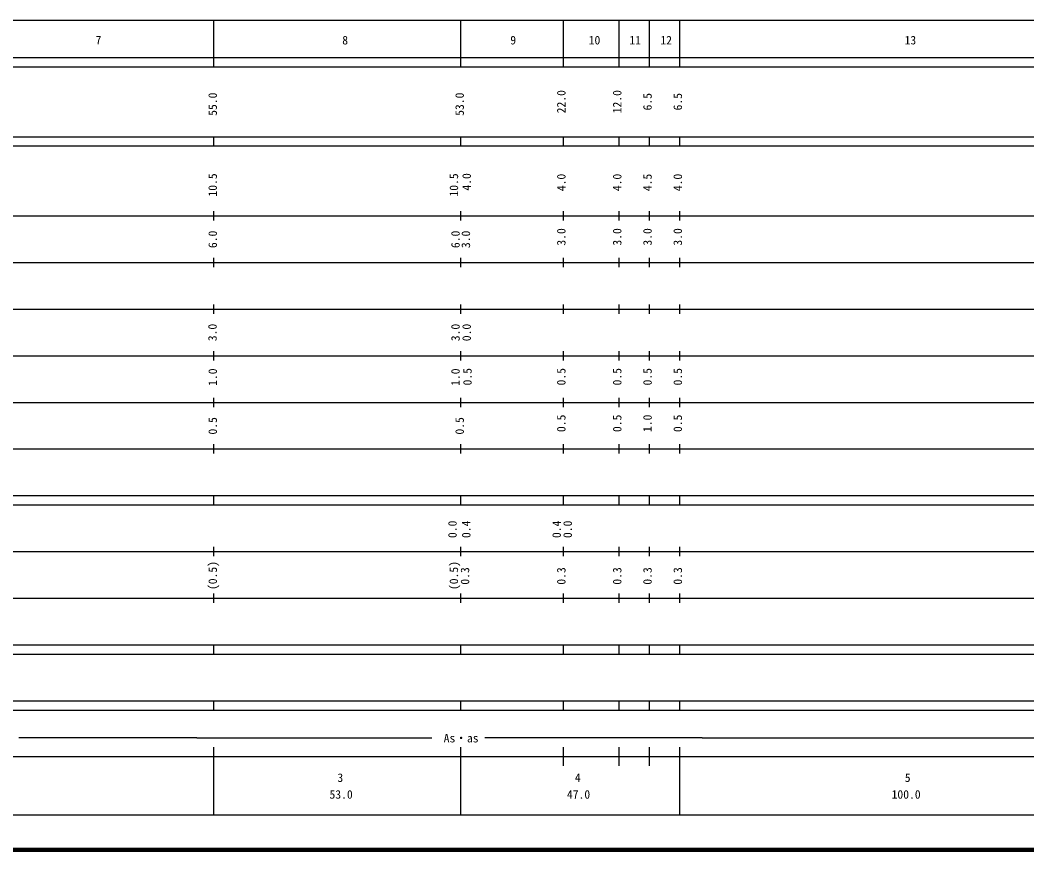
# Model space of a CAD drawing. Units: millimetres on the paper, enlarged 1000 times. Extents: x 40000 to 680000, y 20000 to 380000.
# Drawn here: x 226404 to 442464, y 20000 to 198000 of the extents above; entities that cross this region are included whole.
import ezdxf
from ezdxf.enums import TextEntityAlignment as Align

# ---------------------------------------------------------------- set-up
doc = ezdxf.new("R2010")
doc.units = ezdxf.units.MM
doc.header["$LTSCALE"] = 1000
doc.layers.add('M-TTL', color=2, linetype='Continuous', lineweight=140)
doc.layers.add('M-TTL-BAND', color=7, linetype='Continuous', lineweight=25)
doc.styles.add('ＭＳ ゴシック', font='')
doc.styles.get('ＭＳ ゴシック').set_extended_font_data('MS Gothic')

msp = doc.modelspace()

# ---------------------------------------------------------------- linework, layer by layer
at = {"layer": 'M-TTL'}
msp.add_line((40000, 20000), (680000, 20000), dxfattribs=at)
at = {"layer": 'M-TTL-BAND'}
for p, q in [((68000, 198000), (579000, 198000)), ((268000, 188000), (268000, 198000)), ((321000, 188000), (321000, 198000)), ((343000, 188000), (343000, 198000)), ((355000, 188000), (355000, 198000)), ((361500, 188000), (361500, 198000)), ((368000, 188000), (368000, 198000)), ((40000, 190000), (579000, 190000)), ((40000, 188000), (579000, 188000)), ((40000, 173000), (579000, 173000)), ((268000, 171000), (268000, 173000)), ((321000, 171000), (321000, 173000)), ((343000, 171000), (343000, 173000)), ((355000, 171000), (355000, 173000)), ((361500, 171000), (361500, 173000)), ((368000, 171000), (368000, 173000)), ((40000, 171000), (579000, 171000)), ((40000, 156000), (579000, 156000)), ((268000, 155000), (268000, 157000)), ((321000, 155000), (321000, 157000)), ((343000, 155000), (343000, 157000)), ((355000, 155000), (355000, 157000)), ((361500, 155000), (361500, 157000)), ((368000, 155000), (368000, 157000)), ((268000, 145000), (268000, 147000)), ((321000, 145000), (321000, 147000)), ((343000, 145000), (343000, 147000)), ((355000, 145000), (355000, 147000)), ((361500, 145000), (361500, 147000)), ((368000, 145000), (368000, 147000)), ((46000, 146000), (579000, 146000)), ((268000, 135000), (268000, 137000)), ((321000, 135000), (321000, 137000)), ((343000, 135000), (343000, 137000)), ((355000, 135000), (355000, 137000)), ((361500, 135000), (361500, 137000)), ((368000, 135000), (368000, 137000)), ((52000, 136000), (579000, 136000)), ((46000, 126000), (579000, 126000)), ((268000, 125000), (268000, 127000)), ((321000, 125000), (321000, 127000)), ((343000, 125000), (343000, 127000)), ((355000, 125000), (355000, 127000)), ((361500, 125000), (361500, 127000)), ((368000, 125000), (368000, 127000)), ((268000, 115000), (268000, 117000)), ((321000, 115000), (321000, 117000)), ((343000, 115000), (343000, 117000)), ((355000, 115000), (355000, 117000)), ((361500, 115000), (361500, 117000)), ((368000, 115000), (368000, 117000)), ((52000, 116000), (579000, 116000)), ((46000, 106000), (579000, 106000)), ((268000, 105000), (268000, 107000)), ((321000, 105000), (321000, 107000)), ((343000, 105000), (343000, 107000)), ((355000, 105000), (355000, 107000)), ((361500, 105000), (361500, 107000)), ((368000, 105000), (368000, 107000)), ((40000, 96000), (579000, 96000)), ((268000, 94000), (268000, 96000)), ((321000, 94000), (321000, 96000)), ((343000, 94000), (343000, 96000)), ((355000, 94000), (355000, 96000)), ((361500, 94000), (361500, 96000)), ((368000, 94000), (368000, 96000)), ((40000, 94000), (579000, 94000)), ((268000, 83000), (268000, 85000)), ((321000, 83000), (321000, 85000)), ((343000, 83000), (343000, 85000)), ((355000, 83000), (355000, 85000)), ((361500, 83000), (361500, 85000)), ((368000, 83000), (368000, 85000)), ((49000, 84000), (579000, 84000)), ((40000, 74000), (579000, 74000)), ((268000, 73000), (268000, 75000)), ((321000, 73000), (321000, 75000)), ((343000, 73000), (343000, 75000)), ((355000, 73000), (355000, 75000)), ((361500, 73000), (361500, 75000)), ((368000, 73000), (368000, 75000)), ((40000, 64000), (579000, 64000)), ((268000, 62000), (268000, 64000)), ((321000, 62000), (321000, 64000)), ((343000, 62000), (343000, 64000)), ((355000, 62000), (355000, 64000)), ((361500, 62000), (361500, 64000)), ((368000, 62000), (368000, 64000)), ((40000, 62000), (579000, 62000)), ((40000, 52000), (579000, 52000)), ((268000, 50000), (268000, 52000)), ((321000, 50000), (321000, 52000)), ((343000, 50000), (343000, 52000)), ((355000, 50000), (355000, 52000)), ((361500, 50000), (361500, 52000)), ((368000, 50000), (368000, 52000)), ((40000, 50000), (579000, 50000)), ((264297, 44000), (226136, 44000)), ((264297, 44000), (314791, 44000)), ((364297, 44000), (326136, 44000)), ((372789, 44000), (364297, 44000)), ((372789, 44000), (565000, 44000)), ((268000, 27500), (268000, 42000)), ((321000, 27500), (321000, 42000)), ((343000, 38000), (343000, 42000)), ((355000, 38000), (355000, 42000)), ((361500, 38000), (361500, 42000)), ((368000, 27500), (368000, 42000)), ((40000, 40000), (579000, 40000)), ((68000, 27500), (579000, 27500))]:
    msp.add_line(p, q, dxfattribs=at)

# ---------------------------------------------------------------- texts
at = {"layer": 'M-TTL-BAND', "style": 'ＭＳ ゴシック'}
for s, p in [('7', (243213, 192238)), ('8', (296156, 192238)), ('9', (332227, 192238)), ('10', (349669, 192238)), ('11', (358390, 192238)), ('12', (365059, 192238)), ('13', (417469, 192238)), ('As・as', (321045, 42500)), ('3', (295120, 34019)), ('4', (346078, 34019)), ('5', (416889, 34019)), ('53.0', (295291, 30428)), ('47.0', (346249, 30428)), ('100.0', (416547, 30428))]:
    msp.add_text(s, height=1833, dxfattribs=at).set_placement(p, align=Align.BOTTOM_CENTER)
for s, p in [('55.0', (269188, 179966)), ('53.0', (322188, 179966)), ('22.0', (344000, 180500)), ('12.0', (356000, 180500)), ('6.5', (362500, 180500)), ('6.5', (369000, 180500)), ('10.5', (269188, 162640)), ('10.5', (320951, 162640)), ('4.0', (323687, 163303)), ('4.0', (344000, 163174)), ('4.0', (356000, 163174)), ('4.5', (362500, 163174)), ('4.0', (369000, 163174)), ('6.0', (269188, 150966)), ('6.0', (321293, 150966)), ('3.0', (323516, 150966)), ('3.0', (344000, 151500)), ('3.0', (356000, 151500)), ('3.0', (362500, 151500)), ('3.0', (369000, 151500)), ('3.0', (269138, 130991)), ('3.0', (321293, 130991)), ('0.0', (323687, 130991)), ('0.5', (323858, 121500)), ('0.5', (344000, 121500)), ('0.5', (356000, 121500)), ('0.5', (362500, 121500)), ('0.5', (369000, 121500)), ('1.0', (269188, 121409)), ('1.0', (321293, 121409)), ('0.5', (269188, 110966)), ('0.5', (322188, 110966)), ('0.5', (344000, 111500)), ('0.5', (356000, 111500)), ('1.0', (362500, 111500)), ('0.5', (369000, 111500)), ('0.0', (320645, 88764)), ('0.4', (323600, 88764)), ('0.4', (343000, 88764)), ('0.0', (345370, 88764)), ('(0.5)', (269188, 78854)), ('(0.5)', (320941, 78854)), ('0.3', (323335, 78764)), ('0.3', (344000, 78764)), ('0.3', (356000, 78764)), ('0.3', (362500, 78764)), ('0.3', (369000, 78764))]:
    msp.add_text(s, height=1833, rotation=90, dxfattribs=at).set_placement(p, align=Align.BOTTOM_CENTER)

doc.saveas('drawing.dxf')
